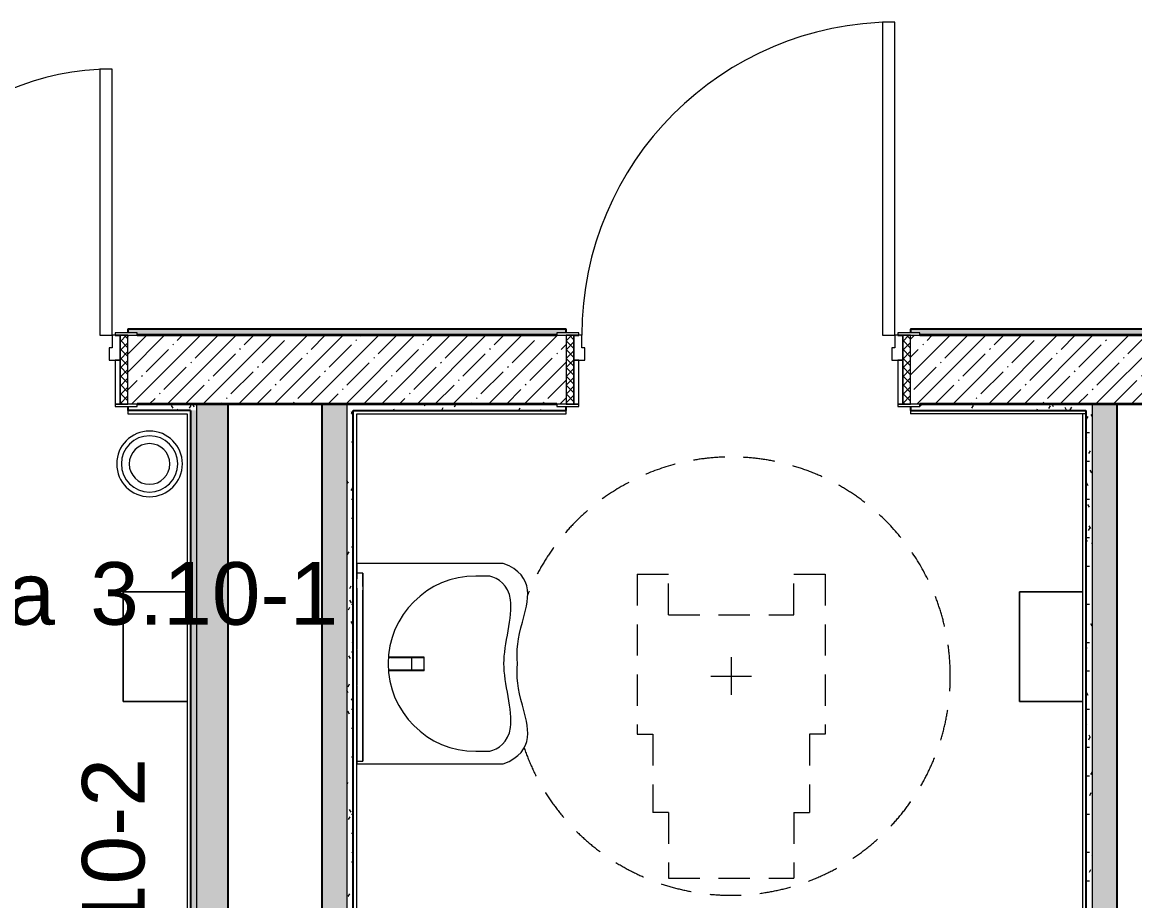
# Model space of a CAD drawing. Header units: millimetres. Extents: x 62702 to 101096, y -2454 to 12271.
# Drawn here: x 66523 to 70076, y 6094 to 8900 of the extents above; entities that cross this region are included whole.
import ezdxf

# ---------------------------------------------------------------- set-up
doc = ezdxf.new("R2010")
doc.units = ezdxf.units.MM
doc.linetypes.add('200_ШТРИХ__ш1_п0_6_', pattern=[160, 100, -60])
for name, color, linetype, lineweight in [('0-1', 7, 'Continuous', 9), ('A-DOOR', 7, 'Continuous', 9), ('A-DOOR-1', 7, 'Continuous', 13), ('A-DOOR-FRAM', 7, 'Continuous', 13), ('A-DOOR-FRAM-1', 7, 'Continuous', 9), ('A-WALL', 7, 'Continuous', 9), ('G-ANNO-SYMB', 7, 'Continuous', 9), ('I-FURN', 7, 'Continuous', 9), ('I-FURN-2', 7, '200_ШТРИХ__ш1_п0_6_', 13), ('I-FURN-3', 7, '200_ШТРИХ__ш1_п0_6_', 9), ('I-WALL', 7, 'Continuous', 9), ('P-SANR-FIXT', 7, 'Continuous', 9)]:
    doc.layers.add(name, color=color, linetype=linetype, lineweight=lineweight)
for name, color, linetype, lineweight, true_color in [('A-WALL-1', 7, 'Continuous', 25, 0x3c3c3c), ('A-WALL-3', 7, 'Continuous', 35, 0x3c3c3c), ('A-WALL-FNSH-1', 7, 'Continuous', 13, 0x3c3c3c), ('I-FURN-1', 11, 'Continuous', 9, 0xffaaaa), ('I-FURN-4', 7, 'Continuous', 9, 0xf0f0f0)]:
    doc.layers.add(name, color=color, linetype=linetype, lineweight=lineweight, true_color=true_color)
doc.styles.add('Arial_1', font='arial.ttf', dxfattribs={"height": 200})
pattern_1 = [(135, (0, 0), (-75.43415, -75.43415), [106.68, -17.78, 3.556, -17.78]), (135, (0, 75.39), (-75.43415, -75.43415), []), (50, (0, 0), (127.52922, -11.15758), [13.335, -146.685]), (355, (0, 0), (-24.66966, 133.74002), [10.668, -117.348]), (100.451, (10.63, -0.93), (102.85973, 122.58178), [11.333, -124.663]), (46.184, (0, 35.56), (189.75516, -29.43036), [20.002, -220.027]), (96.636, (15.81, 33.1), (166.1822, 173.1996), [17, -186.995]), (351.184, (0, 35.56), (166.18393, 173.1976), [16.002, -176.022]), (21, (17.78, 26.67), (106.13027, -71.58603), [13.335, -146.685]), (326, (17.78, 26.67), (43.26188, 128.93175), [10.668, -117.348]), (71.451, (26.62, 20.7), (149.39198, 57.34505), [11.333, -124.663]), (37.5, (0, 0), (2.162228, 59.188357), [3.353, -112.573, 3.353, -115.773, -117.792]), (37.5, (0, 0), (2.162228, 59.188357), [-235.052, 3.353, -114.44]), (7.5, (0, 0), (46.77386, 70.12615), [3.353, -64.567, 3.353, -109.906, -44.894]), (7.5, (0, 0), (46.77386, 70.12615), [-181.178, 3.353, -41.542]), (327.5, (-39.65, 0), (94.91367, -4.010093), [3.353, -41.097, 3.353, -135.331, -184.023]), (327.5, (-39.65, 0), (94.91367, -4.010093), [-183.134, 3.353, -180.67]), (317.5, (-57.43, 0), (103.69057, 17.79882), [3.353, -54.432, 3.353, -88.748, -130.683]), (317.5, (-57.43, 0), (103.69057, 17.79882), [-149.885, 3.353, -127.33])]
pattern_2 = [(0, (0, 0), (121.92, 30.48), [10.058, -81.382, 10.058, -81.382, -487.68]), (0, (0, 0), (121.92, 30.48), [-182.88, 10.058, -172.822, 10.058, -81.382, -213.36]), (0, (0, 0), (121.92, 30.48), [-457.2, 10.058, -50.902, 10.058, -142.342]), (120, (45.72, 15.24), (-87.356454, 90.345817), [10.058, -81.382, 10.058, -81.382, -487.68]), (120, (45.72, 15.24), (-87.356454, 90.345817), [-182.88, 10.058, -172.822, 10.058, -81.382, -213.36]), (120, (45.72, 15.24), (-87.356454, 90.345817), [-457.2, 10.058, -50.902, 10.058, -142.342]), (240, (60.96, 76.2), (-34.563546, -120.825817), [10.058, -81.382, 10.058, -81.382, -487.68]), (240, (60.96, 76.2), (-34.563546, -120.825817), [-182.88, 10.058, -172.822, 10.058, -81.382, -213.36]), (240, (60.96, 76.2), (-34.563546, -120.825817), [-457.2, 10.058, -50.902, 10.058, -142.342])]

# ---------------------------------------------------------------- blocks, each defined once
blk = doc.blocks.new('FRT_2D_Символ _разворот МГН_1 - D1_4_Символ доступности разворота МГН _360__-18618045-План разверток пом_3_10_ Этаж 3')
at = {"layer": 'I-FURN'}
for p, q in [((0, 60.4), (0, -59.6)), ((-65, 0), (65, 0))]:
    blk.add_line(p, q, dxfattribs=at)
at = {"layer": 'I-FURN-2'}
for p, q in [((-300, 325.4), (-300, -185.8)), ((-300, 325.4), (-200, 325.4)), ((-200, 195.4), (-200, 325.4)), ((200, 325.4), (300, 325.4)), ((200, 195.4), (200, 325.4)), ((300, 325.4), (300, -185.8)), ((-200, 195.4), (200, 195.4)), ((-300, -185.8), (-250, -185.8)), ((-250, -185.8), (-250, -435.8)), ((300, -185.8), (250, -185.8)), ((250, -185.8), (250, -435.8)), ((-200, -435.8), (-250, -435.8)), ((-200, -435.8), (-200, -645.8)), ((200, -435.8), (250, -435.8)), ((200, -435.8), (200, -645.8)), ((-200, -645.8), (200, -645.8))]:
    blk.add_line(p, q, dxfattribs=at)
at = {"layer": 'I-FURN-3'}
for start, end in [(360, 158.4875), (198.9521, 360)]:
    blk.add_arc((0, 0), 700, start, end, dxfattribs=at)
blk = doc.blocks.new('110_Дверь_СКБ_1Ст_Внутренняя1 - Д-7_л__950x2100h_Туалет-21784696-План разверток пом_3_10_ Этаж 3')
at = {"layer": 'A-DOOR'}
h = blk.add_hatch(dxfattribs=at)
h.set_pattern_fill('FP_5', color=256, style=0, pattern_type=2)
h.set_pattern_definition([(135, (1826.41, 174.685), (-14.14214, -14.14214), []), (225, (1826.41, 174.685), (14.14214, -14.14214), [])])
h.paths.add_polyline_path([(487.5, -110), (487.5, 110), (462.5, 110), (462.5, -110)])
at = {"layer": 'A-DOOR-FRAM-1'}
h = blk.add_hatch(dxfattribs=at)
h.set_pattern_fill('FP_6', color=256, style=0, pattern_type=2)
h.set_pattern_definition([(45, (-296.384, 174.685), (-14.1421, 14.1421), []), (135, (-296.384, 174.685), (-14.1421, -14.1421), [])])
h.paths.add_polyline_path([(-437.5, -110), (-437.5, 110), (-462.5, 110), (-462.5, -110)])
at = {"layer": 'A-DOOR'}
blk.add_arc((437.5, 110), 850, 90, 180, dxfattribs=at)
at = {"layer": 'A-DOOR-1'}
for p, q in [((437.5, 960), (397.5, 960)), ((397.5, 960), (397.5, 110)), ((437.5, 110), (437.5, 960)), ((397.5, 110), (437.5, 110))]:
    blk.add_line(p, q, dxfattribs=at)
at = {"layer": 'A-DOOR-FRAM'}
for p, q in [((-422.5, 118), (-492.5, 118)), ((-492.5, 118), (-492.5, 110)), ((-492.5, 110), (-422.5, 110)), ((-437.5, 110), (-462.5, 110)), ((-462.5, 110), (-462.5, -110)), ((-412.5, 110), (-437.5, 110)), ((-437.5, 110), (-437.5, 30)), ((-437.5, -110), (-437.5, 110)), ((-422.5, 110), (-437.5, 110)), ((-437.5, 110), (-437.5, 109)), ((-437.5, 109), (-422.5, 109)), ((-422.5, 110), (-422.5, 118)), ((-422.5, 109), (-422.5, 110)), ((-412.5, 70), (-412.5, 110)), ((437.5, 110), (437.5, 70)), ((462.5, 110), (437.5, 110)), ((517.5, 118), (447.5, 118)), ((447.5, 118), (447.5, 110)), ((462.5, 110), (447.5, 110)), ((447.5, 110), (447.5, 109)), ((447.5, 110), (517.5, 110)), ((447.5, 109), (462.5, 109)), ((462.5, 30), (462.5, 110)), ((487.5, 110), (462.5, 110)), ((462.5, 110), (462.5, -110)), ((462.5, 109), (462.5, 110)), ((487.5, -110), (487.5, 110)), ((517.5, 110), (517.5, 118)), ((-402.5, 70), (-412.5, 70)), ((-402.5, 30), (-402.5, 70)), ((437.5, 70), (427.5, 70)), ((427.5, 70), (427.5, 30)), ((-437.5, 30), (-402.5, 30)), ((-422.5, 30), (-437.5, 30)), ((-437.5, 30), (-437.5, -110)), ((-422.5, -110), (-422.5, 30)), ((427.5, 30), (462.5, 30)), ((462.5, 30), (447.5, 30)), ((447.5, 30), (447.5, -110)), ((462.5, -110), (462.5, 30)), ((-422.5, -110), (-492.5, -110)), ((-492.5, -110), (-492.5, -118)), ((-492.5, -118), (-422.5, -118)), ((-462.5, -110), (-437.5, -110)), ((-437.5, -110), (-422.5, -110)), ((-422.5, -118), (-422.5, -110)), ((447.5, -110), (462.5, -110)), ((517.5, -110), (447.5, -110)), ((447.5, -110), (447.5, -118)), ((447.5, -118), (517.5, -118)), ((462.5, -110), (487.5, -110)), ((517.5, -118), (517.5, -110))]:
    blk.add_line(p, q, dxfattribs=at)
blk = doc.blocks.new('110_Дверь_СКБ_1Ст_Внутренняя1 - Д-4 1100x2100h_су мгн-31586709-План разверток пом_3_10_ Этаж 3')
at = {"layer": 'A-DOOR'}
h = blk.add_hatch(dxfattribs=at)
h.set_pattern_fill('FP_7', color=256, style=0, pattern_type=2)
h.set_pattern_definition([(135, (1751.41, 174.685), (-14.14214, -14.14214), []), (225, (1751.41, 174.685), (14.14214, -14.14214), [])])
h.paths.add_polyline_path([(562.5, -110), (562.5, 110), (537.5, 110), (537.5, -110)])
at = {"layer": 'A-DOOR-FRAM-1'}
h = blk.add_hatch(dxfattribs=at)
h.set_pattern_fill('FP_8', color=256, style=0, pattern_type=2)
h.set_pattern_definition([(45, (-371.384, 174.685), (-14.1421, 14.1421), []), (135, (-371.384, 174.685), (-14.1421, -14.1421), [])])
h.paths.add_polyline_path([(-512.5, -110), (-512.5, 110), (-537.5, 110), (-537.5, -110)])
at = {"layer": 'A-DOOR'}
blk.add_arc((512.5, 110), 1000, 90, 180, dxfattribs=at)
at = {"layer": 'A-DOOR-1'}
for p, q in [((512.5, 1110), (472.5, 1110)), ((472.5, 1110), (472.5, 110)), ((512.5, 110), (512.5, 1110)), ((472.5, 110), (512.5, 110))]:
    blk.add_line(p, q, dxfattribs=at)
at = {"layer": 'A-DOOR-FRAM'}
for p, q in [((-497.5, 118), (-567.5, 118)), ((-567.5, 118), (-567.5, 110)), ((-567.5, 110), (-497.5, 110)), ((-512.5, 110), (-537.5, 110)), ((-537.5, 110), (-537.5, -110)), ((-487.5, 110), (-512.5, 110)), ((-512.5, 110), (-512.5, 30)), ((-512.5, -110), (-512.5, 110)), ((-497.5, 110), (-512.5, 110)), ((-512.5, 110), (-512.5, 109)), ((-512.5, 109), (-497.5, 109)), ((-497.5, 110), (-497.5, 118)), ((-497.5, 109), (-497.5, 110)), ((-487.5, 70), (-487.5, 110)), ((512.5, 110), (512.5, 70)), ((537.5, 110), (512.5, 110)), ((592.5, 118), (522.5, 118)), ((522.5, 118), (522.5, 110)), ((537.5, 110), (522.5, 110)), ((522.5, 110), (522.5, 109)), ((522.5, 110), (592.5, 110)), ((522.5, 109), (537.5, 109)), ((537.5, 30), (537.5, 110)), ((562.5, 110), (537.5, 110)), ((537.5, 110), (537.5, -110)), ((537.5, 109), (537.5, 110)), ((562.5, -110), (562.5, 110)), ((592.5, 110), (592.5, 118)), ((-477.5, 70), (-487.5, 70)), ((-477.5, 30), (-477.5, 70)), ((512.5, 70), (502.5, 70)), ((502.5, 70), (502.5, 30)), ((-512.5, 30), (-477.5, 30)), ((-497.5, 30), (-512.5, 30)), ((-512.5, 30), (-512.5, -110)), ((-497.5, -110), (-497.5, 30)), ((502.5, 30), (537.5, 30)), ((537.5, 30), (522.5, 30)), ((522.5, 30), (522.5, -110)), ((537.5, -110), (537.5, 30)), ((-497.5, -110), (-567.5, -110)), ((-567.5, -110), (-567.5, -118)), ((-567.5, -118), (-497.5, -118)), ((-537.5, -110), (-512.5, -110)), ((-512.5, -110), (-497.5, -110)), ((-497.5, -118), (-497.5, -110)), ((522.5, -110), (537.5, -110)), ((592.5, -110), (522.5, -110)), ((522.5, -110), (522.5, -118)), ((522.5, -118), (592.5, -118)), ((537.5, -110), (562.5, -110)), ((592.5, -118), (592.5, -110))]:
    blk.add_line(p, q, dxfattribs=at)
blk = doc.blocks.new('зеркало круглое600д - 1_22д зеркало круглое d600-V4-План разверток пом_3_10_ Этаж 3')
at = {"layer": 'I-FURN-4'}
for p, q in [((-300, 20), (-300, 0)), ((-300, 20), (300, 20)), ((-282.7, 20), (-300, 20)), ((-300, 0), (0, 0)), ((300, 0), (-300, 0)), ((0, 0), (58.5, 0)), ((58.5, 0), (245.9, 0)), ((258, 0), (300, 0)), ((300, 20), (282.7, 20)), ((300, 0), (300, 20))]:
    blk.add_line(p, q, dxfattribs=at)
blk = doc.blocks.new('смеситель для раковины - Default-V9-План разверток пом_3_10_ Этаж 3')
at = {"layer": '0-1'}
for p, q in [((19.7, 151.6), (-19.8, 151.6)), ((-20.3, 110), (-20.4, 97.4)), ((19.8, 111.8), (-19.8, 111.8)), ((20.4, 97.4), (20.3, 110))]:
    blk.add_line(p, q, dxfattribs=at)
at = {"layer": '0-1', "flags": 128}
for points in [[(-19.8, 151.6), (-20, 151.6), (-20.2, 151.6), (-20.3, 151.5), (-20.4, 151.5), (-20.5, 151.4), (-20.6, 151.3), (-20.6, 151.2), (-20.7, 151.1), (-20.7, 151.1), (-20.7, 151), (-20.7, 151), (-20.8, 150.9), (-20.8, 150.6), (-20.8, 149.7), (-20.8, 148.7), (-20.8, 147.7), (-20.9, 146.7), (-20.9, 145.3), (-21.1, 93.2)], [(19.7, 151.6), (20, 151.6), (20.2, 151.6), (20.4, 151.5), (20.5, 151.4), (20.6, 151.3), (20.6, 151.3), (20.7, 151.2), (20.7, 151.1), (20.7, 151.1), (20.7, 151), (20.8, 151), (20.8, 150.9), (20.8, 150.6)], [(-19.8, 111.8), (-19.9, 111.8), (-20, 111.8), (-20.1, 111.8), (-20.1, 111.7), (-20.2, 111.7), (-20.3, 111.6), (-20.3, 111.5), (-20.3, 111.5), (-20.3, 111.4), (-20.3, 111.4), (-20.3, 111.4), (-20.3, 111.3), (-20.3, 111.2), (-20.3, 111), (-20.3, 110.8), (-20.3, 110.6), (-20.3, 110.3), (-20.3, 110)], [(19.8, 111.8), (19.9, 111.8), (20, 111.8), (20.1, 111.8), (20.2, 111.7), (20.2, 111.6), (20.3, 111.6), (20.3, 111.5), (20.3, 111.5), (20.3, 111.4), (20.3, 111.4), (20.3, 111.3), (20.3, 111.1), (20.3, 110.9), (20.3, 110.7), (20.3, 110.4), (20.3, 110)], [(21.2, 37.8), (21.1, 56), (21, 111.4)], [(-21.4, 37.8), (-21.3, 49.4), (-21.2, 68.8), (-21.1, 88)], [(-21.1, 37.8), (-21.1, 48.6), (-21.1, 93.2)]]:
    blk.add_lwpolyline(points, dxfattribs=at)
at = {"layer": 'P-SANR-FIXT'}
for p, q in [((21, 151.6), (-21, 151.6)), ((-21, 151.6), (-21, 37.8)), ((-19.7, 144), (-19.8, 111.7)), ((19.8, 111.7), (19.7, 144)), ((21, 37.8), (21, 151.6))]:
    blk.add_line(p, q, dxfattribs=at)
at = {"layer": 'P-SANR-FIXT', "flags": 128}
for points in [[(-21.1, 37.8), (-21.1, 42.2), (-21, 67.6), (-20.8, 118.3), (-20.7, 143.7), (-20.7, 149.4), (-20.8, 150.2), (-20.9, 145.3), (-20.9, 138.9), (-21.1, 88.1)], [(-20.1, 88.1), (-20.1, 99.6), (-20, 111), (-20, 122.4), (-19.9, 133.8), (-19.9, 145.2)], [(19.9, 145.2), (19.9, 138.9), (19.9, 132.6), (20, 126.2), (20, 119.9), (20, 113.5), (20, 107.2), (20.1, 100.8), (20.1, 94.5), (20.1, 88.1)], [(21.1, 88.1), (20.9, 138.9), (20.9, 145.3), (20.8, 150.2), (20.7, 149.4), (20.7, 143.7), (20.8, 118.3), (21, 67.6), (21.1, 42.2), (21.1, 37.8)]]:
    blk.add_lwpolyline(points, dxfattribs=at)
at = {"layer": 'P-SANR-FIXT'}
for centre, major_axis, ratio, start_param, end_param in [((-19.8, 109.7), (-0.5, 0.002), 0.095846, 0.017294, 1.571164), ((19.8, 109.7), (0.5, 0.002), 0.095848, 4.711795, 6.265892)]:
    blk.add_ellipse(centre, major_axis=major_axis, ratio=ratio, start_param=start_param, end_param=end_param, dxfattribs=at)
for points, knots in [([(-19.9, 145.2), (-19.9, 146), (-19.9, 147.4), (-19.8, 149.3), (-19.8, 150.7), (-19.8, 151.5), (-19.8, 151.6), (-19.8, 151.6)], [0, 0, 0, 0, 0.1, 0.2, 0.3, 0.4, 0.4725859, 0.4725859, 0.4725859, 0.4725859]), ([(-19.8, 151.6), (-19.7, 151.6), (-19.7, 151.6), (-19.7, 151.2), (-19.7, 150), (-19.7, 148.3), (-19.7, 146.2), (-19.7, 144.8), (-19.7, 144)], [0.4728347, 0.4728347, 0.4728347, 0.4728347, 0.5, 0.6, 0.7, 0.8, 0.9, 1, 1, 1, 1]), ([(19.7, 144), (19.7, 144.8), (19.7, 146.2), (19.7, 148.3), (19.7, 150), (19.7, 151.2), (19.7, 151.6), (19.7, 151.6), (19.7, 151.6)], [0, 0, 0, 0, 0.1, 0.2, 0.3, 0.4, 0.5, 0.5274121, 0.5274121, 0.5274121, 0.5274121]), ([(19.7, 151.6), (19.8, 151.6), (19.8, 151.5), (19.8, 150.7), (19.8, 149.3), (19.9, 147.4), (19.9, 146), (19.9, 145.2)], [0.5275209, 0.5275209, 0.5275209, 0.5275209, 0.6, 0.7, 0.8, 0.9, 1, 1, 1, 1]), ([(-19.8, 111.8), (-19.8, 111.8), (-19.8, 111.7), (-19.8, 110.9), (-19.8, 110.1), (-19.8, 109.7)], [0.4695548, 0.4695548, 0.4695548, 0.4695548, 0.6, 0.8, 1, 1, 1, 1]), ([(19.8, 109.7), (19.8, 110.1), (19.8, 110.9), (19.8, 111.7), (19.8, 111.8), (19.8, 111.8)], [0, 0, 0, 0, 0.2, 0.4, 0.5304748, 0.5304748, 0.5304748, 0.5304748]), ([(-21.1, 88.1), (-21.1, 85.7), (-21.1, 82.2), (-21.1, 77.5), (-21.2, 73.9), (-21.2, 70.4), (-21.2, 66.8), (-21.2, 63.9), (-21.2, 61.5), (-21.2, 59.8), (-21.2, 58), (-21.2, 55.7), (-21.3, 52.8), (-21.3, 49.3), (-21.3, 46), (-21.3, 42.6), (-21.4, 39.9), (-21.4, 38.2), (-21.4, 37.6)], [0, 0, 0, 0, 0.0833333, 0.125, 0.1666667, 0.2083333, 0.25, 0.2916667, 0.3125, 0.3333333, 0.3541667, 0.375, 0.4166667, 0.4583333, 0.5, 0.5416667, 0.5833333, 0.6063435, 0.6063435, 0.6063435, 0.6063435]), ([(-20.4, 97.4), (-20.4, 91.1), (-20.5, 81.8), (-20.6, 69.7), (-20.6, 60), (-20.7, 52.6), (-20.8, 47.4), (-20.8, 45.2), (-20.8, 43.5), (-20.9, 41.8), (-20.9, 40), (-20.9, 38.5), (-20.9, 37.8)], [0, 0, 0, 0, 0.2222222, 0.3333333, 0.4444444, 0.5833333, 0.6180556, 0.6527778, 0.6701389, 0.6875, 0.7222222, 0.748762, 0.748762, 0.748762, 0.748762]), ([(-20.5, 43.6), (-20.5, 44.1), (-20.5, 44.9), (-20.5, 45.9), (-20.4, 46.5), (-20.4, 47), (-20.4, 47.6), (-20.3, 48.2), (-20.3, 49.3), (-20.3, 50.8), (-20.3, 52.7), (-20.3, 54.8), (-20.2, 57.1), (-20.2, 60.5), (-20.1, 67), (-20, 78.4), (-19.9, 90.5), (-19.9, 97.4)], [0.3665203, 0.3665203, 0.3665203, 0.3665203, 0.3928571, 0.4107143, 0.4196429, 0.4285714, 0.4375, 0.4464286, 0.4642857, 0.5, 0.5357143, 0.5714286, 0.6071429, 0.6428571, 0.7142857, 0.8571429, 1, 1, 1, 1]), ([(19.9, 97.4), (19.9, 90.5), (20, 78.4), (20.1, 66.9), (20.2, 60.3), (20.3, 57), (20.3, 54.6), (20.3, 52.6), (20.3, 50.7), (20.3, 49.2), (20.4, 48.1), (20.4, 47.4), (20.4, 46.9), (20.4, 46.4), (20.4, 45.8), (20.4, 44.6), (20.4, 43), (20.4, 41.3), (20.5, 40), (20.5, 39.2), (20.6, 38.8), (20.6, 38.6)], [0, 0, 0, 0, 0.1428571, 0.2857143, 0.3571429, 0.3928571, 0.4285714, 0.4642857, 0.5, 0.5357143, 0.5535714, 0.5625, 0.5714286, 0.5803571, 0.5892857, 0.6071429, 0.6428571, 0.6785714, 0.6964286, 0.7053571, 0.7142857, 0.7142857, 0.7142857, 0.7142857]), ([(20.1, 88.1), (20.1, 88.2), (20.2, 88.3), (20.4, 88.2), (20.5, 88), (20.6, 87.8), (20.7, 87.5), (20.7, 87.3), (20.8, 87.1), (20.9, 87), (20.9, 86.8), (20.9, 86.7)], [0, 0, 0, 0, 0.1, 0.19375, 0.25, 0.3, 0.35, 0.4, 0.45, 0.525, 0.575, 0.575, 0.575, 0.575]), ([(20.9, 37.8), (20.9, 38.4), (20.9, 39.8), (20.9, 41.4), (20.8, 42.8), (20.8, 44.1), (20.8, 45.8), (20.8, 48.6), (20.7, 53.5), (20.6, 60.7), (20.6, 68.9), (20.5, 76.5), (20.5, 85.7), (20.4, 92.7), (20.4, 97.4)], [0.25, 0.25, 0.25, 0.25, 0.2777778, 0.3055556, 0.3194444, 0.3333333, 0.3611111, 0.3888889, 0.4444444, 0.5555556, 0.6666667, 0.75, 0.8333333, 1, 1, 1, 1]), ([(21.4, 37.7), (21.4, 38), (21.4, 38.7), (21.4, 39.8), (21.4, 41), (21.3, 42.6), (21.3, 44.7), (21.3, 47.5), (21.3, 50.9), (21.2, 55.1), (21.2, 60), (21.2, 65.1), (21.2, 69.9), (21.2, 74.5), (21.1, 80.6), (21.1, 85.1), (21.1, 88.1)], [0.5357143, 0.5357143, 0.5357143, 0.5357143, 0.5535714, 0.5714286, 0.5892857, 0.6071429, 0.6428571, 0.6785714, 0.7142857, 0.75, 0.7857143, 0.8214286, 0.8571429, 0.8928571, 0.9285714, 1, 1, 1, 1]), ([(-20.8, 38.7), (-20.8, 38.9), (-20.8, 39.3), (-20.7, 40.1), (-20.7, 40.7), (-20.6, 41.2), (-20.6, 41.3)], [0.28571429, 0.28571429, 0.28571429, 0.28571429, 0.29464286, 0.30357143, 0.32142857, 0.32572526, 0.32572526, 0.32572526, 0.32572526])]:
    blk.add_open_spline(points, degree=3, knots=knots, dxfattribs=at)
for points in [[(-19.8, 111.8), (-19.8, 111.8), (-19.8, 111.8), (-19.8, 111.8)], [(19.8, 111.8), (19.8, 111.8), (19.8, 111.8), (19.8, 111.8)], [(-20.1, 88.1), (-20.4, 88.2), (-20.6, 88.2), (-20.8, 88.2)], [(-20, 85.7), (-20.1, 86.5), (-20.1, 87.3), (-20.1, 88.1)], [(20.1, 88.1), (20.1, 87.3), (20.1, 86.5), (20, 85.7)]]:
    blk.add_open_spline(points, degree=3, dxfattribs=at)
blk = doc.blocks.new('мусорная корзина - Round_ Metal-30590745-План разверток пом_3_10_ Этаж 3')
at = {"layer": 'P-SANR-FIXT'}
for radius, start, end in [(105, 0, 180), (90, 360, 180), (65, 0, 180), (105, 180, 360), (90, 180, 360), (65, 180, 360)]:
    blk.add_arc((0, 0), radius, start, end, dxfattribs=at)
blk = doc.blocks.new('SND_Умывальник МГН_Jika - гибкая подводка_ 640х550х165 PN6_3_ ХВ_ГВ накидная гайка BP DN15_ К-гл_кон_ П DN 50-30756074-План разверток пом_3_10_ Этаж 3')
at = {"layer": 'P-SANR-FIXT'}
for p, q in [((-320, 468), (-320, 0)), ((320, 0), (320, 468)), ((-280, 425), (-280, 380)), ((280, 380), (280, 425)), ((-320, 0), (-288.6, 0)), ((-288.6, 0), (-282.9, 0)), ((-282.8, 0), (-281.5, 0)), ((-241.5, 0), (-238.4, 0)), ((-238, 0), (-201.2, 0)), ((-200.7, 0), (-155.8, 0)), ((-155.2, 0), (-104, 0)), ((-103.4, 0), (-47.8, 0)), ((-45.5, 0), (69.2, 0)), ((70.7, 0), (126.3, 0)), ((126.9, 0), (178.1, 0)), ((178.7, 0), (223.6, 0)), ((224.1, 0), (260.9, 0)), ((261.3, 0), (288.6, 0)), ((288.8, 0), (305.7, 0)), ((305.8, 0), (311.4, 0)), ((311.4, 0), (320, 0))]:
    blk.add_line(p, q, dxfattribs=at)
blk.add_arc((0, 380), 280, 180, 360, dxfattribs=at)
for points, knots in [([(0, 512.9), (-41.2, 508.8), (-131.1, 523.5), (-281.1, 574.8), (-320, 468)], [-0.715552, -0.715552, -0.715552, -0.715552, -0.3972744, 0, 0, 0, 0]), ([(320, 468), (281.1, 574.8), (131.1, 523.5), (41.2, 508.8), (0, 512.9)], [-0.715552, -0.715552, -0.715552, -0.715552, -0.3182776, 0, 0, 0, 0]), ([(0, 470), (-61.7, 470), (-229.3, 523.4), (-272.8, 450.8), (-280, 425)], [0, 0, 0, 0, 0.3523534, 0.6664917, 0.6664917, 0.6664917, 0.6664917]), ([(280, 425), (272.8, 450.8), (229.3, 523.4), (61.7, 470), (0, 470)], [0, 0, 0, 0, 0.3141383, 0.6664917, 0.6664917, 0.6664917, 0.6664917])]:
    blk.add_open_spline(points, degree=3, knots=knots, dxfattribs=at)

msp = doc.modelspace()

# ---------------------------------------------------------------- hatches: boundary and pattern name
at = {"layer": 'I-WALL'}
h = msp.add_hatch(dxfattribs=at)
h.set_pattern_fill('FP_10', color=256, style=0, pattern_type=2)
h.set_pattern_definition(pattern_2)
h.paths.add_polyline_path([(72145.9, 7900), (72145.9, 7920), (71660, 7920), (71660, 7908), (71690, 7908), (71690, 7900), (71860, 7900)])
h.paths.add_polyline_path([(70449.1, 7900), (70680, 7900), (70680, 7908), (70710, 7908), (70710, 7920), (69360, 7920), (69360, 7908), (69390, 7908), (69390, 7900)])
h.paths.add_polyline_path([(68230, 7900), (68230, 7908), (68260, 7908), (68260, 7920), (66860, 7920), (66860, 7908), (66890, 7908), (66890, 7900), (67055.4, 7900)])
h.paths.add_polyline_path([(65880, 7900), (65880, 7908), (65910, 7908), (65910, 7920), (65358.6, 7920), (65358.6, 7900), (65410, 7900)])
h = msp.add_hatch(dxfattribs=at)
h.set_pattern_fill('FP_3', color=256, style=0, pattern_type=2)
h.set_pattern_definition([(45, (0, 0), (-57.02463, 57.02463), []), (45, (57.025, 0), (-57.02463, 57.02463), [100.806, -20.161, 3.353, -16.808])])
h.paths.add_polyline_path([(71690, 7680), (71860, 7680), (71860, 7900), (71660, 7900), (71660, 7680)])
h.paths.add_polyline_path([(69940, 7680), (70710, 7680), (70710, 7900), (69360, 7900), (69360, 7680), (69390, 7680)])
h.paths.add_polyline_path([(67903.9, 7680), (68260, 7680), (68260, 7900), (66860, 7900), (66860, 7680), (67560, 7680)])
h = msp.add_hatch(dxfattribs=at)
h.set_pattern_fill('FP_10', color=256, style=0, pattern_type=2)
h.set_pattern_definition(pattern_2)
h.paths.add_polyline_path([(67080, 7660), (67080, 7680), (66890, 7680), (66890, 7672), (66860, 7672), (66860, 7660), (67060, 7660)])
h = msp.add_hatch(dxfattribs=at)
h.set_pattern_fill('FP_4', color=256, style=0, pattern_type=2)
h.set_pattern_definition(pattern_1)
h.paths.add_polyline_path([(67080, 3980), (67180, 3980), (67180, 7680), (67080, 7680), (67080, 4357.5)])
h = msp.add_hatch(dxfattribs=at)
h.set_pattern_fill('FP_4', color=256, style=0, pattern_type=2)
h.set_pattern_definition(pattern_1)
h.paths.add_polyline_path([(67480, 3980), (67560, 3980), (67560, 7680), (67480, 7680), (67480, 4357.5)])
h = msp.add_hatch(dxfattribs=at)
h.set_pattern_fill('FP_10', color=256, style=0, pattern_type=2)
h.set_pattern_definition(pattern_2)
h.paths.add_polyline_path([(69920, 7660), (69940, 7660), (69940, 7680), (69390, 7678.9), (69390, 7672), (69360, 7672), (69360, 7660), (69390, 7660)])
h.paths.add_polyline_path([(67903.9, 7660), (68260, 7660), (68260, 7672), (68230, 7672), (68230, 7680), (67560, 7680), (67560, 7660), (67580, 7660)])
h = msp.add_hatch(dxfattribs=at)
h.set_pattern_fill('FP_4', color=256, style=0, pattern_type=2)
h.set_pattern_definition(pattern_1)
h.paths.add_polyline_path([(70020, 3980), (70020, 7680), (69940, 7680), (69940, 3980)])
h = msp.add_hatch(dxfattribs=at)
h.set_pattern_fill('FP_10', color=256, style=0, pattern_type=2)
h.set_pattern_definition(pattern_2)
h.paths.add_polyline_path([(67060, 3760), (67080, 3760), (67080, 7660), (67060, 7660), (67060, 3777.1)])
h = msp.add_hatch(dxfattribs=at)
h.set_pattern_fill('FP_10', color=256, style=0, pattern_type=2)
h.set_pattern_definition(pattern_2)
h.paths.add_polyline_path([(67560, 5400), (67580, 5400), (67580, 7660), (67560, 7660), (67560, 5518.2)])
h = msp.add_hatch(dxfattribs=at)
h.set_pattern_fill('FP_10', color=256, style=0, pattern_type=2)
h.set_pattern_definition(pattern_2)
h.paths.add_polyline_path([(69920, 5420), (69940, 5420), (69940, 7660), (69920, 7660), (69920, 6678.9)])

# ---------------------------------------------------------------- linework, layer by layer
at = {"layer": 'A-WALL'}
for p, q in [((67080, 3980), (67080, 7680)), ((67560, 7680), (67560, 5400)), ((69940, 7680), (69940, 5400))]:
    msp.add_line(p, q, dxfattribs=at)
at = {"layer": 'A-WALL-1'}
for p, q in [((68260, 7920), (66860, 7920)), ((66860, 7920), (66860, 7908)), ((68260, 7908), (68260, 7920)), ((70710, 7920), (69360, 7920)), ((69360, 7920), (69360, 7908)), ((67180, 3980), (67180, 7680)), ((67480, 7680), (67480, 3980)), ((70020, 3980), (70020, 7680)), ((66860, 7672), (66860, 7660)), ((67060, 7660), (66860, 7660)), ((67060, 7660), (67060, 3740)), ((67580, 7660), (68260, 7660)), ((67580, 5420), (67580, 7660)), ((68260, 7660), (68260, 7672)), ((69360, 7672), (69360, 7660)), ((69360, 7660), (69920, 7660)), ((69920, 7660), (69920, 5420))]:
    msp.add_line(p, q, dxfattribs=at)
at = {"layer": 'A-WALL-3'}
for p, q in [((68230, 7900), (66890, 7900)), ((70680, 7900), (69390, 7900)), ((68230, 7680), (66890, 7680)), ((70680, 7680), (69390, 7680))]:
    msp.add_line(p, q, dxfattribs=at)
at = {"layer": 'A-WALL-FNSH-1'}
for p, q in [((68260, 7921), (66860, 7921)), ((66860, 7921), (66860, 7920)), ((68260, 7920), (68260, 7921)), ((70710, 7921), (69360, 7921)), ((69360, 7921), (69360, 7920)), ((66860, 7660), (66860, 7649)), ((66860, 7649), (67049, 7649)), ((67049, 7649), (67049, 5519)), ((67591, 7649), (68260, 7649)), ((67591, 5431), (67591, 7649)), ((68260, 7649), (68260, 7660)), ((69360, 7660), (69360, 7649)), ((69920, 7649), (69360, 7649)), ((69909, 7649), (69909, 5431))]:
    msp.add_line(p, q, dxfattribs=at)
at = {"layer": 'I-FURN-4'}
for p, q in [((67049, 7080), (66844.6, 7080)), ((66844.6, 7080), (66844.6, 6730)), ((66844.6, 6730), (66844.6, 7080)), ((66844.6, 7080), (67049, 7080)), ((69909, 7080), (69708.4, 7080)), ((69708.4, 7080), (69708.4, 6730)), ((69708.4, 6730), (69708.4, 7080)), ((69708.4, 7080), (69909, 7080)), ((66844.6, 6730), (67049, 6730)), ((67049, 6730), (66844.6, 6730)), ((69708.4, 6730), (69909, 6730)), ((69909, 6730), (69708.4, 6730))]:
    msp.add_line(p, q, dxfattribs=at)

# ---------------------------------------------------------------- block references
at = {"layer": 'A-DOOR'}
for name, p in [('110_Дверь_СКБ_1Ст_Внутренняя1 - Д-4 1100x2100h_су мгн-31586709-План разверток пом_3_10_ Этаж 3', (68797.5, 7790)), ('110_Дверь_СКБ_1Ст_Внутренняя1 - Д-7_л__950x2100h_Туалет-21784696-План разверток пом_3_10_ Этаж 3', (66372.5, 7790))]:
    msp.add_blockref(name, p, dxfattribs=at)
at = {"layer": 'I-FURN-1'}
msp.add_blockref('FRT_2D_Символ _разворот МГН_1 - D1_4_Символ доступности разворота МГН _360__-18618045-План разверток пом_3_10_ Этаж 3', (68787.1, 6811.2), dxfattribs=at)
at = {"layer": 'I-FURN-4', "rotation": 90.0000000000001}
msp.add_blockref('зеркало круглое600д - 1_22д зеркало круглое d600-V4-План разверток пом_3_10_ Этаж 3', (67611, 6839.6), dxfattribs=at)
at = {"layer": 'P-SANR-FIXT'}
msp.add_blockref('мусорная корзина - Round_ Metal-30590745-План разверток пом_3_10_ Этаж 3', (66929.3, 7489), dxfattribs=at)
for name, p, rotation in [('SND_Умывальник МГН_Jika - гибкая подводка_ 640х550х165 PN6_3_ ХВ_ГВ накидная гайка BP DN15_ К-гл_кон_ П DN 50-30756074-План разверток пом_3_10_ Этаж 3', (67591.3, 6851), 270.0000000000037), ('смеситель для раковины - Default-V9-План разверток пом_3_10_ Этаж 3', (67655, 6850.5), 269.9999999999996)]:
    msp.add_blockref(name, p, dxfattribs=dict(at, rotation=rotation))

# ---------------------------------------------------------------- texts
at = {"layer": 'G-ANNO-SYMB', "char_height": 200, "attachment_point": 1, "style": 'Arial_1'}
for s, insert, width in [(' 3.10-1', (66662.2, 7175.3), 1074.261), ('Развертка', (65293, 7175.3), 1659.493)]:
    msp.add_mtext(s, dxfattribs=dict(at, insert=insert, width=width))
at = {"layer": 'G-ANNO-SYMB', "insert": (66713.4, 5679.6), "char_height": 200, "width": 1074.261, "attachment_point": 1, "rotation": 90, "style": 'Arial_1'}
msp.add_mtext(' 3.10-2', dxfattribs=at)

doc.saveas('drawing.dxf')
